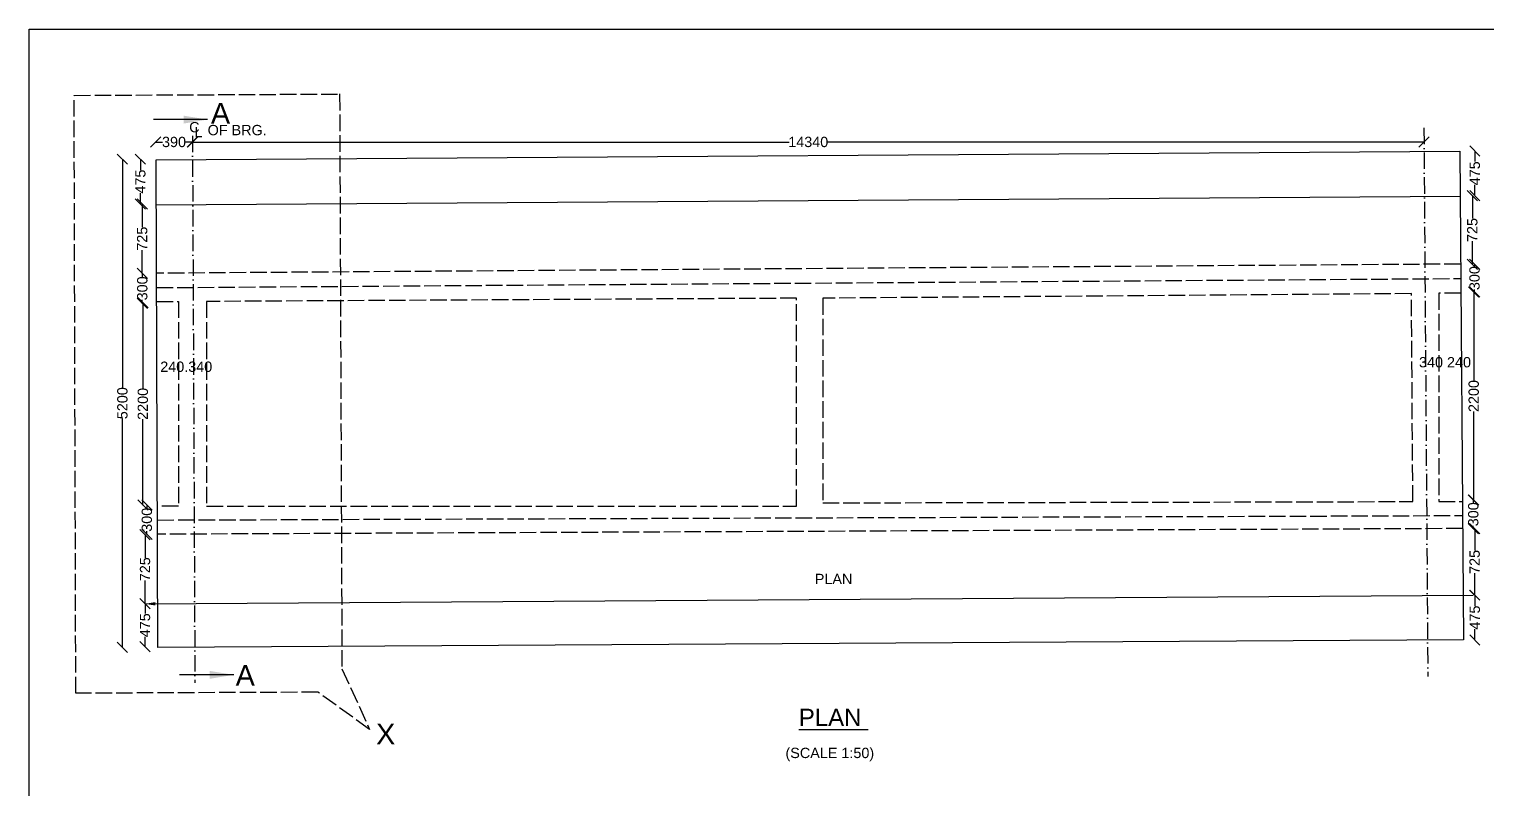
# Model space of a CAD drawing. Header units: millimetres. Extents: x 5124 to 2829911, y 2311 to 44675674.
# Drawn here: x 2810921 to 2821542, y 44670142 to 44675674 of the extents above; entities that cross this region are included whole.
import ezdxf

# ---------------------------------------------------------------- set-up
doc = ezdxf.new("R2010")
doc.units = ezdxf.units.MM
doc.header["$MEASUREMENT"] = 0
doc.linetypes.add('ACAD_ISO02W100', pattern=[15, 12, -3])
doc.linetypes.add('ACAD_ISO10W100', pattern=[18, 12, -3, 0, -3])
doc.layers.add('DIMENSION', color=7, linetype='Continuous')
doc.layers.add('DRAWING', color=2, linetype='Continuous')
doc.styles.get("Standard").update_dxf_attribs({"font": 'arial.ttf', "height": 75})
doc.dimstyles.get("Standard").update_dxf_attribs({"dimtxt": 75, "dimasz": 75, "dimexe": 0.18, "dimexo": 0.0625, "dimgap": 0.09, "dimtad": 0, "dimdec": 0, "dimzin": 0, "dimdsep": 46, "dimtxsty": 'Standard', "dimblk": 'OBLIQUE', "dimcen": 0.09, "dimse1": 1, "dimse2": 1, "dimadec": 0, "dimazin": 0, "dimtfac": 1, "dimtdec": 0, "dimtofl": 0, "dimtmove": 0, "dimatfit": 3, "dimfxl": 1, "dimtolj": 1, "dimtzin": 0, "dimarcsym": 0})

# ---------------------------------------------------------------- blocks, each defined once
blk = doc.blocks.new('_Oblique')
at = {"color": 0, "linetype": 'ByBlock', "lineweight": -2}
blk.add_line((-0.5, -0.5), (0.5, 0.5), dxfattribs=at)
blk = doc.blocks.new('*D4')
at = {"layer": 'Defpoints', "color": 0, "transparency": 16777216}
for p in [(2812112, 44674852), (2811843, 44674817), (2812112, 44674819)]:
    blk.add_point(p, dxfattribs=at)
at = {"layer": 'DIMENSION', "color": 0, "lineweight": -2, "transparency": 16777216}
for p, q in [((2811843, 44674852), (2811894, 44674852)), ((2812112, 44674852), (2812060, 44674852))]:
    blk.add_line(p, q, dxfattribs=at)
at = {"layer": 'DIMENSION', "color": 0, "lineweight": -2, "transparency": 16777216, "xscale": 75, "yscale": 75, "zscale": 75, "rotation": 180}
blk.add_blockref('_Oblique', (2811843, 44674852), dxfattribs=at)
at = {"layer": 'DIMENSION', "color": 0, "lineweight": -2, "transparency": 16777216, "xscale": 75, "yscale": 75, "zscale": 75}
blk.add_blockref('_Oblique', (2812112, 44674852), dxfattribs=at)
at = {"layer": 'DIMENSION', "color": 0, "transparency": 16777216, "insert": (2811977, 44674852), "char_height": 75, "attachment_point": 5}
blk.add_mtext('\\A1;390', dxfattribs=at)
blk = doc.blocks.new('*D5')
at = {"layer": 'Defpoints', "color": 0, "transparency": 16777216}
for p in [(2812111, 44674852), (2821085, 44674854), (2821085, 44674852)]:
    blk.add_point(p, dxfattribs=at)
at = {"layer": 'DIMENSION', "color": 0, "lineweight": -2, "transparency": 16777216}
for p, q in [((2812111, 44674852), (2816460, 44674852)), ((2821085, 44674852), (2816736, 44674852))]:
    blk.add_line(p, q, dxfattribs=at)
at = {"layer": 'DIMENSION', "color": 0, "lineweight": -2, "transparency": 16777216, "xscale": 75, "yscale": 75, "zscale": 75, "rotation": 180}
blk.add_blockref('_Oblique', (2812111, 44674852), dxfattribs=at)
at = {"layer": 'DIMENSION', "color": 0, "lineweight": -2, "transparency": 16777216, "xscale": 75, "yscale": 75, "zscale": 75}
blk.add_blockref('_Oblique', (2821085, 44674852), dxfattribs=at)
at = {"layer": 'DIMENSION', "color": 0, "transparency": 16777216, "insert": (2816598, 44674852), "char_height": 75, "attachment_point": 5}
blk.add_mtext('\\A1;14340', dxfattribs=at)
blk = doc.blocks.new('*D6')
at = {"layer": 'Defpoints', "color": 0, "transparency": 16777216}
for p in [(2821429, 44674786), (2821429, 44674462), (2821455, 44674462)]:
    blk.add_point(p, dxfattribs=at)
at = {"layer": 'DIMENSION', "color": 0, "lineweight": -2, "transparency": 16777216}
for p, q in [((2821455, 44674786), (2821455, 44674709)), ((2821455, 44674462), (2821455, 44674540))]:
    blk.add_line(p, q, dxfattribs=at)
at = {"layer": 'DIMENSION', "color": 0, "lineweight": -2, "transparency": 16777216, "xscale": 75, "yscale": 75, "zscale": 75}
for p, rotation in [((2821455, 44674786), 90), ((2821455, 44674462), 270)]:
    blk.add_blockref('_Oblique', p, dxfattribs=dict(at, rotation=rotation))
at = {"layer": 'DIMENSION', "color": 0, "transparency": 16777216, "insert": (2821455, 44674624), "char_height": 75, "attachment_point": 5, "rotation": 90}
blk.add_mtext('\\A1;475', dxfattribs=at)
blk = doc.blocks.new('*D7')
at = {"layer": 'Defpoints', "color": 0, "transparency": 16777216}
for p in [(2821455, 44674462), (2821437, 44673961), (2821455, 44673961)]:
    blk.add_point(p, dxfattribs=at)
at = {"layer": 'DIMENSION', "color": 0, "lineweight": -2, "transparency": 16777216}
for p, q in [((2821437, 44674462), (2821437, 44674294)), ((2821437, 44673961), (2821437, 44674129))]:
    blk.add_line(p, q, dxfattribs=at)
at = {"layer": 'DIMENSION', "color": 0, "lineweight": -2, "transparency": 16777216, "xscale": 75, "yscale": 75, "zscale": 75}
for p, rotation in [((2821437, 44674462), 90), ((2821437, 44673961), 270)]:
    blk.add_blockref('_Oblique', p, dxfattribs=dict(at, rotation=rotation))
at = {"layer": 'DIMENSION', "color": 0, "transparency": 16777216, "insert": (2821437, 44674211), "char_height": 75, "attachment_point": 5, "rotation": 90}
blk.add_mtext('\\A1;725', dxfattribs=at)
blk = doc.blocks.new('*D8')
at = {"layer": 'Defpoints', "color": 0, "transparency": 16777216}
for p in [(2821437, 44673961), (2821437, 44673760), (2821453, 44673760)]:
    blk.add_point(p, dxfattribs=at)
at = {"layer": 'DIMENSION', "color": 0, "lineweight": -2, "transparency": 16777216}
for p, q in [((2821453, 44673961), (2821453, 44673943)), ((2821453, 44673760), (2821453, 44673778))]:
    blk.add_line(p, q, dxfattribs=at)
at = {"layer": 'DIMENSION', "color": 0, "lineweight": -2, "transparency": 16777216, "xscale": 75, "yscale": 75, "zscale": 75}
for p, rotation in [((2821453, 44673961), 90), ((2821453, 44673760), 270)]:
    blk.add_blockref('_Oblique', p, dxfattribs=dict(at, rotation=rotation))
at = {"layer": 'DIMENSION', "color": 0, "transparency": 16777216, "insert": (2821453, 44673861), "char_height": 75, "attachment_point": 5, "rotation": 90}
blk.add_mtext('\\A1;300', dxfattribs=at)
blk = doc.blocks.new('*D9')
at = {"layer": 'Defpoints', "color": 0, "transparency": 16777216}
for p in [(2821453, 44673760), (2821447, 44672244), (2821453, 44672244)]:
    blk.add_point(p, dxfattribs=at)
at = {"layer": 'DIMENSION', "color": 0, "lineweight": -2, "transparency": 16777216}
for p, q in [((2821447, 44673760), (2821447, 44673115)), ((2821447, 44672244), (2821447, 44672890))]:
    blk.add_line(p, q, dxfattribs=at)
at = {"layer": 'DIMENSION', "color": 0, "lineweight": -2, "transparency": 16777216, "xscale": 75, "yscale": 75, "zscale": 75}
for p, rotation in [((2821447, 44673760), 90), ((2821447, 44672244), 270)]:
    blk.add_blockref('_Oblique', p, dxfattribs=dict(at, rotation=rotation))
at = {"layer": 'DIMENSION', "color": 0, "transparency": 16777216, "insert": (2821447, 44673002), "char_height": 75, "attachment_point": 5, "rotation": 90}
blk.add_mtext('\\A1;2200', dxfattribs=at)
blk = doc.blocks.new('*D10')
at = {"layer": 'Defpoints', "color": 0, "transparency": 16777216}
for p in [(2821446, 44672245), (2821444, 44672036), (2821446, 44672036)]:
    blk.add_point(p, dxfattribs=at)
at = {"layer": 'DIMENSION', "color": 0, "lineweight": -2, "transparency": 16777216}
for p, q in [((2821444, 44672245), (2821444, 44672223)), ((2821444, 44672036), (2821444, 44672058))]:
    blk.add_line(p, q, dxfattribs=at)
at = {"layer": 'DIMENSION', "color": 0, "lineweight": -2, "transparency": 16777216, "xscale": 75, "yscale": 75, "zscale": 75}
for p, rotation in [((2821444, 44672245), 90), ((2821444, 44672036), 270)]:
    blk.add_blockref('_Oblique', p, dxfattribs=dict(at, rotation=rotation))
at = {"layer": 'DIMENSION', "color": 0, "transparency": 16777216, "insert": (2821444, 44672141), "char_height": 75, "attachment_point": 5, "rotation": 90}
blk.add_mtext('\\A1;300', dxfattribs=at)
blk = doc.blocks.new('*D11')
at = {"layer": 'Defpoints', "color": 0, "transparency": 16777216}
for p in [(2821444, 44672036), (2821444, 44671552), (2821454, 44671552)]:
    blk.add_point(p, dxfattribs=at)
at = {"layer": 'DIMENSION', "color": 0, "lineweight": -2, "transparency": 16777216}
for p, q in [((2821454, 44672036), (2821454, 44671877)), ((2821454, 44671552), (2821454, 44671711))]:
    blk.add_line(p, q, dxfattribs=at)
at = {"layer": 'DIMENSION', "color": 0, "lineweight": -2, "transparency": 16777216, "xscale": 75, "yscale": 75, "zscale": 75}
for p, rotation in [((2821454, 44672036), 90), ((2821454, 44671552), 270)]:
    blk.add_blockref('_Oblique', p, dxfattribs=dict(at, rotation=rotation))
at = {"layer": 'DIMENSION', "color": 0, "transparency": 16777216, "insert": (2821454, 44671794), "char_height": 75, "attachment_point": 5, "rotation": 90}
blk.add_mtext('\\A1;725', dxfattribs=at)
blk = doc.blocks.new('*D12')
at = {"layer": 'Defpoints', "color": 0, "transparency": 16777216}
for p in [(2821444, 44671552), (2821444, 44671226), (2821455, 44671226)]:
    blk.add_point(p, dxfattribs=at)
at = {"layer": 'DIMENSION', "color": 0, "lineweight": -2, "transparency": 16777216}
for p, q in [((2821455, 44671552), (2821455, 44671473)), ((2821455, 44671226), (2821455, 44671304))]:
    blk.add_line(p, q, dxfattribs=at)
at = {"layer": 'DIMENSION', "color": 0, "lineweight": -2, "transparency": 16777216, "xscale": 75, "yscale": 75, "zscale": 75}
for p, rotation in [((2821455, 44671552), 90), ((2821455, 44671226), 270)]:
    blk.add_blockref('_Oblique', p, dxfattribs=dict(at, rotation=rotation))
at = {"layer": 'DIMENSION', "color": 0, "transparency": 16777216, "insert": (2821455, 44671389), "char_height": 75, "attachment_point": 5, "rotation": 90}
blk.add_mtext('\\A1;475', dxfattribs=at)
blk = doc.blocks.new('*D14')
at = {"layer": 'Defpoints', "color": 0, "transparency": 16777216}
for p in [(2811766, 44671489), (2811766, 44671489), (2811766, 44671178)]:
    blk.add_point(p, dxfattribs=at)
at = {"layer": 'DIMENSION', "color": 0, "lineweight": -2, "transparency": 16777216}
for p, q in [((2811766, 44671489), (2811766, 44671418)), ((2811766, 44671178), (2811766, 44671248))]:
    blk.add_line(p, q, dxfattribs=at)
at = {"layer": 'DIMENSION', "color": 0, "lineweight": -2, "transparency": 16777216, "xscale": 75, "yscale": 75, "zscale": 75}
for p, rotation in [((2811766, 44671489), 90), ((2811766, 44671178), 270)]:
    blk.add_blockref('_Oblique', p, dxfattribs=dict(at, rotation=rotation))
at = {"layer": 'DIMENSION', "color": 0, "transparency": 16777216, "insert": (2811766, 44671333), "char_height": 75, "attachment_point": 5, "rotation": 90}
blk.add_mtext('\\A1;475', dxfattribs=at)
blk = doc.blocks.new('*D15')
at = {"layer": 'Defpoints', "color": 0, "transparency": 16777216}
for p in [(2811766, 44671993), (2811766, 44671993), (2811766, 44671489)]:
    blk.add_point(p, dxfattribs=at)
at = {"layer": 'DIMENSION', "color": 0, "lineweight": -2, "transparency": 16777216}
for p, q in [((2811766, 44671993), (2811766, 44671824)), ((2811766, 44671489), (2811766, 44671658))]:
    blk.add_line(p, q, dxfattribs=at)
at = {"layer": 'DIMENSION', "color": 0, "lineweight": -2, "transparency": 16777216, "xscale": 75, "yscale": 75, "zscale": 75}
for p, rotation in [((2811766, 44671993), 90), ((2811766, 44671489), 270)]:
    blk.add_blockref('_Oblique', p, dxfattribs=dict(at, rotation=rotation))
at = {"layer": 'DIMENSION', "color": 0, "transparency": 16777216, "insert": (2811766, 44671741), "char_height": 75, "attachment_point": 5, "rotation": 90}
blk.add_mtext('\\A1;725', dxfattribs=at)
blk = doc.blocks.new('*D16')
at = {"layer": 'Defpoints', "color": 0, "transparency": 16777216}
for p in [(2811765, 44672208), (2811779, 44672208), (2811765, 44671994)]:
    blk.add_point(p, dxfattribs=at)
at = {"layer": 'DIMENSION', "color": 0, "lineweight": -2, "transparency": 16777216}
for p, q in [((2811779, 44672208), (2811779, 44672184)), ((2811779, 44671994), (2811779, 44672018))]:
    blk.add_line(p, q, dxfattribs=at)
at = {"layer": 'DIMENSION', "color": 0, "lineweight": -2, "transparency": 16777216, "xscale": 75, "yscale": 75, "zscale": 75}
for p, rotation in [((2811779, 44672208), 90), ((2811779, 44671994), 270)]:
    blk.add_blockref('_Oblique', p, dxfattribs=dict(at, rotation=rotation))
at = {"layer": 'DIMENSION', "color": 0, "transparency": 16777216, "insert": (2811779, 44672101), "char_height": 75, "attachment_point": 5, "rotation": 90}
blk.add_mtext('\\A1;300', dxfattribs=at)
blk = doc.blocks.new('*D17')
at = {"layer": 'Defpoints', "color": 0, "transparency": 16777216}
for p in [(2811750, 44673682), (2811779, 44673682), (2811779, 44672208)]:
    blk.add_point(p, dxfattribs=at)
at = {"layer": 'DIMENSION', "color": 0, "lineweight": -2, "transparency": 16777216}
for p, q in [((2811750, 44673682), (2811750, 44673058)), ((2811750, 44672208), (2811750, 44672833))]:
    blk.add_line(p, q, dxfattribs=at)
at = {"layer": 'DIMENSION', "color": 0, "lineweight": -2, "transparency": 16777216, "xscale": 75, "yscale": 75, "zscale": 75}
for p, rotation in [((2811750, 44673682), 90), ((2811750, 44672208), 270)]:
    blk.add_blockref('_Oblique', p, dxfattribs=dict(at, rotation=rotation))
at = {"layer": 'DIMENSION', "color": 0, "transparency": 16777216, "insert": (2811750, 44672945), "char_height": 75, "attachment_point": 5, "rotation": 90}
blk.add_mtext('\\A1;2200', dxfattribs=at)
blk = doc.blocks.new('*D18')
at = {"layer": 'Defpoints', "color": 0, "transparency": 16777216}
for p in [(2811746, 44673895), (2811755, 44673895), (2811755, 44673677)]:
    blk.add_point(p, dxfattribs=at)
at = {"layer": 'DIMENSION', "color": 0, "lineweight": -2, "transparency": 16777216}
for p, q in [((2811746, 44673895), (2811746, 44673869)), ((2811746, 44673677), (2811746, 44673703))]:
    blk.add_line(p, q, dxfattribs=at)
at = {"layer": 'DIMENSION', "color": 0, "lineweight": -2, "transparency": 16777216, "xscale": 75, "yscale": 75, "zscale": 75}
for p, rotation in [((2811746, 44673895), 90), ((2811746, 44673677), 270)]:
    blk.add_blockref('_Oblique', p, dxfattribs=dict(at, rotation=rotation))
at = {"layer": 'DIMENSION', "color": 0, "transparency": 16777216, "insert": (2811746, 44673786), "char_height": 75, "attachment_point": 5, "rotation": 90}
blk.add_mtext('\\A1;300', dxfattribs=at)
blk = doc.blocks.new('*D19')
at = {"layer": 'Defpoints', "color": 0, "transparency": 16777216}
for p in [(2811745, 44674400), (2811746, 44674400), (2811746, 44673895)]:
    blk.add_point(p, dxfattribs=at)
at = {"layer": 'DIMENSION', "color": 0, "lineweight": -2, "transparency": 16777216}
for p, q in [((2811745, 44674400), (2811745, 44674231)), ((2811745, 44673895), (2811745, 44674065))]:
    blk.add_line(p, q, dxfattribs=at)
at = {"layer": 'DIMENSION', "color": 0, "lineweight": -2, "transparency": 16777216, "xscale": 75, "yscale": 75, "zscale": 75}
for p, rotation in [((2811745, 44674400), 90), ((2811745, 44673895), 270)]:
    blk.add_blockref('_Oblique', p, dxfattribs=dict(at, rotation=rotation))
at = {"layer": 'DIMENSION', "color": 0, "transparency": 16777216, "insert": (2811745, 44674148), "char_height": 75, "attachment_point": 5, "rotation": 90}
blk.add_mtext('\\A1;725', dxfattribs=at)
blk = doc.blocks.new('*D20')
at = {"layer": 'Defpoints', "color": 0, "transparency": 16777216}
for p in [(2811732, 44674727), (2811746, 44674727), (2811746, 44674400)]:
    blk.add_point(p, dxfattribs=at)
at = {"layer": 'DIMENSION', "color": 0, "lineweight": -2, "transparency": 16777216}
for p, q in [((2811732, 44674727), (2811732, 44674648)), ((2811732, 44674400), (2811732, 44674479))]:
    blk.add_line(p, q, dxfattribs=at)
at = {"layer": 'DIMENSION', "color": 0, "lineweight": -2, "transparency": 16777216, "xscale": 75, "yscale": 75, "zscale": 75}
for p, rotation in [((2811732, 44674727), 90), ((2811732, 44674400), 270)]:
    blk.add_blockref('_Oblique', p, dxfattribs=dict(at, rotation=rotation))
at = {"layer": 'DIMENSION', "color": 0, "transparency": 16777216, "insert": (2811732, 44674564), "char_height": 75, "attachment_point": 5, "rotation": 90}
blk.add_mtext('\\A1;475', dxfattribs=at)
blk = doc.blocks.new('*D21')
at = {"layer": 'Defpoints', "color": 0, "transparency": 16777216}
for p in [(2811643, 44674727), (2811601, 44671173), (2811643, 44671173)]:
    blk.add_point(p, dxfattribs=at)
at = {"layer": 'DIMENSION', "color": 0, "lineweight": -2, "transparency": 16777216}
for p, q in [((2811601, 44674727), (2811601, 44673062)), ((2811601, 44671173), (2811601, 44672838))]:
    blk.add_line(p, q, dxfattribs=at)
at = {"layer": 'DIMENSION', "color": 0, "lineweight": -2, "transparency": 16777216, "xscale": 75, "yscale": 75, "zscale": 75}
for p, rotation in [((2811601, 44674727), 90), ((2811601, 44671173), 270)]:
    blk.add_blockref('_Oblique', p, dxfattribs=dict(at, rotation=rotation))
at = {"layer": 'DIMENSION', "color": 0, "transparency": 16777216, "insert": (2811601, 44672950), "char_height": 75, "attachment_point": 5, "rotation": 90}
blk.add_mtext('\\A1;5200', dxfattribs=at)

msp = doc.modelspace()

# ---------------------------------------------------------------- linework, layer by layer
at = {"layer": 'DRAWING', "color": 0}
msp.add_lwpolyline([(2810921.4, 44675673.8), (2829890.6, 44675673.8), (2829890.6, 44661531.5), (2810921.4, 44661531.5)], close=True, dxfattribs=at)
at = {"layer": 'DRAWING', "color": 0, "linetype": 'ACAD_ISO02W100', "ltscale": 10}
for points in [[(2811248.9, 44675191.4), (2813183.6, 44675201.7), (2813200.7, 44671016.3), (2813401.7, 44670574.9), (2813025.5, 44670845.2), (2811261.3, 44670837.7), (2811248.9, 44675191.4)], [(2821352, 44673963.3), (2811849.7, 44673896.1)], [(2811850.1, 44673791.6), (2821352.8, 44673858)], [(2811850.5, 44673690.8), (2812008.9, 44673690.8), (2812008.9, 44672199.8), (2811856, 44672199.2)], [(2812213.9, 44673690.8), (2812213.9, 44672200.6), (2816513.5, 44672200.6), (2816513.5, 44673714.4), (2812213.9, 44673690.8)], [(2816703.6, 44673714.4), (2816703.6, 44672224.1), (2821003.1, 44672233.6), (2820993.2, 44673747.7), (2816703.6, 44673714.4)], [(2821353.6, 44673750.5), (2821191.8, 44673750.5), (2821191.8, 44672234), (2821365, 44672235.3)], [(2811856.4, 44672099.2), (2821365.8, 44672131.9)], [(2821366.5, 44672037), (2811856.8, 44671995.4)]]:
    msp.add_lwpolyline(points, dxfattribs=at)
at = {"layer": 'DRAWING', "color": 0, "linetype": 'ACAD_ISO10W100', "ltscale": 10}
for points in [[(2821084, 44674955.9), (2821112.5, 44670958.6)], [(2812111.2, 44674898.1), (2812129.2, 44670912.4)]]:
    msp.add_lwpolyline(points, dxfattribs=at)
at = {"layer": 'DRAWING', "color": 0}
for points in [[(2811859.8, 44671171.9), (2811846.7, 44674722.8), (2821345.8, 44674785.6), (2821372.6, 44671227.7), (2811859.8, 44671171.9)], [(2811847.9, 44674395.1), (2821348.3, 44674457.1)]]:
    msp.add_lwpolyline(points, dxfattribs=at)

# ---------------------------------------------------------------- texts
at = {"layer": 'DIMENSION', "color": 0}
for s, height, p in [('A', 150, (2812246, 44674985.9)), ('C', 75, (2812087.4, 44674922.5)), ('L', 75, (2812125.4, 44674886.4)), ('OF BRG.', 75, (2812222, 44674901.5)), ('240.340', 75, (2811876.5, 44673178.2)), ('340 240', 75, (2821048.3, 44673210.9)), ('PLAN', 75, (2816645.8, 44671632.5)), ('A', 150, (2812426.1, 44670892.7)), ('%%UPLAN ', 125, (2816529.5, 44670599.9)), ('X', 150, (2813449.3, 44670465.4)), ('(SCALE 1:50)', 75, (2816432.1, 44670365.6))]:
    msp.add_text(s, height=height, dxfattribs=at).set_placement(p)

# ---------------------------------------------------------------- dimensions: what is measured, and where the dimension line sits
for base, p1, p2, text, picture, middle in [((2812111.5, 44674852.4), (2811842.8, 44674817.3), (2812111.5, 44674818.5), '390', '*D4', (2811977.2, 44674852.4)), ((2821084.7, 44674851.8), (2812111.4, 44674852.1), (2821084.7, 44674853.9), '14340', '*D5', (2816598, 44674851.8))]:
    dim = msp.add_linear_dim(base=base, p1=p1, p2=p2, text=text, dimstyle='Standard', dxfattribs=at)
    dim.commit()
    dim.dimension.update_dxf_attribs({"geometry": picture, "text_midpoint": middle})
for base, p1, p2, text, picture, middle in [((2811600.9, 44671172.7), (2811642.6, 44674727.2), (2811642.6, 44671172.7), '5200', '*D21', (2811600.9, 44672950)), ((2811731.8, 44674727.2), (2811745.6, 44674400), (2811745.6, 44674727.2), '475', '*D20', (2811731.8, 44674563.6)), ((2821455.4, 44674462.2), (2821428.8, 44674786.3), (2821428.8, 44674462.2), '475', '*D6', (2821455.4, 44674624.2)), ((2811744.7, 44674400), (2811745.6, 44673895.3), (2811745.6, 44674400), '725', '*D19', (2811744.7, 44674147.7)), ((2821437.3, 44673960.7), (2821455.4, 44674462.2), (2821455.4, 44673960.7), '725', '*D7', (2821437.3, 44674211.5)), ((2821453, 44673760.3), (2821437.3, 44673960.7), (2821437.3, 44673760.3), '300', '*D8', (2821453, 44673860.5)), ((2811745.6, 44673895.3), (2811754.8, 44673677.1), (2811754.8, 44673895.3), '300', '*D18', (2811745.6, 44673786.2)), ((2821446.7, 44672244.3), (2821453, 44673760.3), (2821453, 44672244.3), '2200', '*D9', (2821446.7, 44673002.3)), ((2811749.7, 44673682.3), (2811778.6, 44672208.3), (2811778.6, 44673682.3), '2200', '*D17', (2811749.7, 44672945.3)), ((2811778.6, 44672208.3), (2811764.8, 44671994), (2811764.8, 44672208.3), '300', '*D16', (2811778.6, 44672101.1)), ((2821443.6, 44672036), (2821445.8, 44672245.2), (2821445.8, 44672036), '300', '*D10', (2821443.6, 44672140.6)), ((2811765.6, 44671993.2), (2811765.6, 44671488.6), (2811765.6, 44671993.2), '725', '*D15', (2811765.6, 44671740.9)), ((2821453.8, 44671551.9), (2821443.6, 44672036), (2821443.6, 44671551.9), '725', '*D11', (2821453.8, 44671793.9)), ((2821455.3, 44671225.6), (2821443.6, 44671551.9), (2821443.6, 44671225.6), '475', '*D12', (2821455.3, 44671388.8)), ((2811765.6, 44671488.6), (2811766.3, 44671177.7), (2811766.3, 44671488.6), '475', '*D14', (2811765.6, 44671333.1))]:
    dim = msp.add_linear_dim(base=base, p1=p1, p2=p2, angle=90, text=text, dimstyle='Standard', dxfattribs=at)
    dim.commit()
    dim.dimension.update_dxf_attribs({"geometry": picture, "text_midpoint": middle})

# ---------------------------------------------------------------- leaders
for points, override in [([(2812221.4, 44675015.6), (2811826.9, 44675014.8)], {"dimasz": 175, "dimgap": 0.09, "dimtad": 0}), ([(2811765.6, 44671488.6), (2821443.6, 44671551.9)], {"dimgap": 0.09, "dimtad": 0}), ([(2812412, 44670971.9), (2812017.5, 44670971.1)], {"dimasz": 175, "dimgap": 0.09, "dimtad": 0})]:
    msp.add_leader(points, dimstyle='Standard', override=override, dxfattribs=at)

doc.saveas('drawing.dxf')
